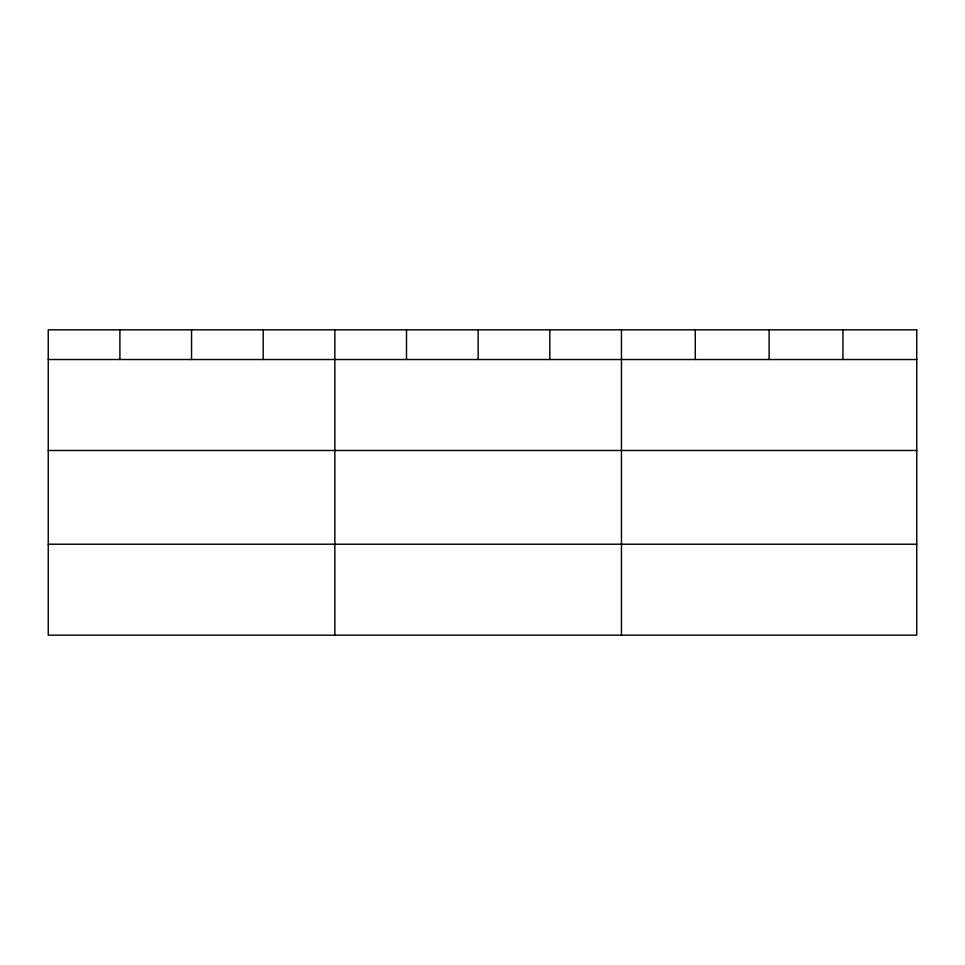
<?xml version="1.0" encoding="UTF-8"?>
<svg xmlns="http://www.w3.org/2000/svg" width="965" height="965" viewBox="0 0 965 965"><rect width="100%" height="100%" fill="white"/><g stroke="black" fill="none" stroke-linecap="round" stroke-linejoin="round"><path stroke-width="1.45" d="M48.25 359.523L916.75 359.523M48.25 450.486L916.75 450.486M48.25 544.212L916.75 544.212M842.928 329.825L842.928 359.523M769.105 329.825L769.105 359.523M695.283 329.825L695.283 359.523M621.46 329.825L621.46 635.175M549.809 329.825L549.809 359.523M478.157 329.825L478.157 359.523M406.506 329.825L406.506 359.523M334.855 329.825L334.855 635.175M263.204 329.825L263.204 359.523M191.553 329.825L191.553 359.523M119.901 329.825L119.901 359.523M916.75 329.825L48.25 329.825L48.25 635.175L916.75 635.175L916.75 329.825"/></g></svg>
